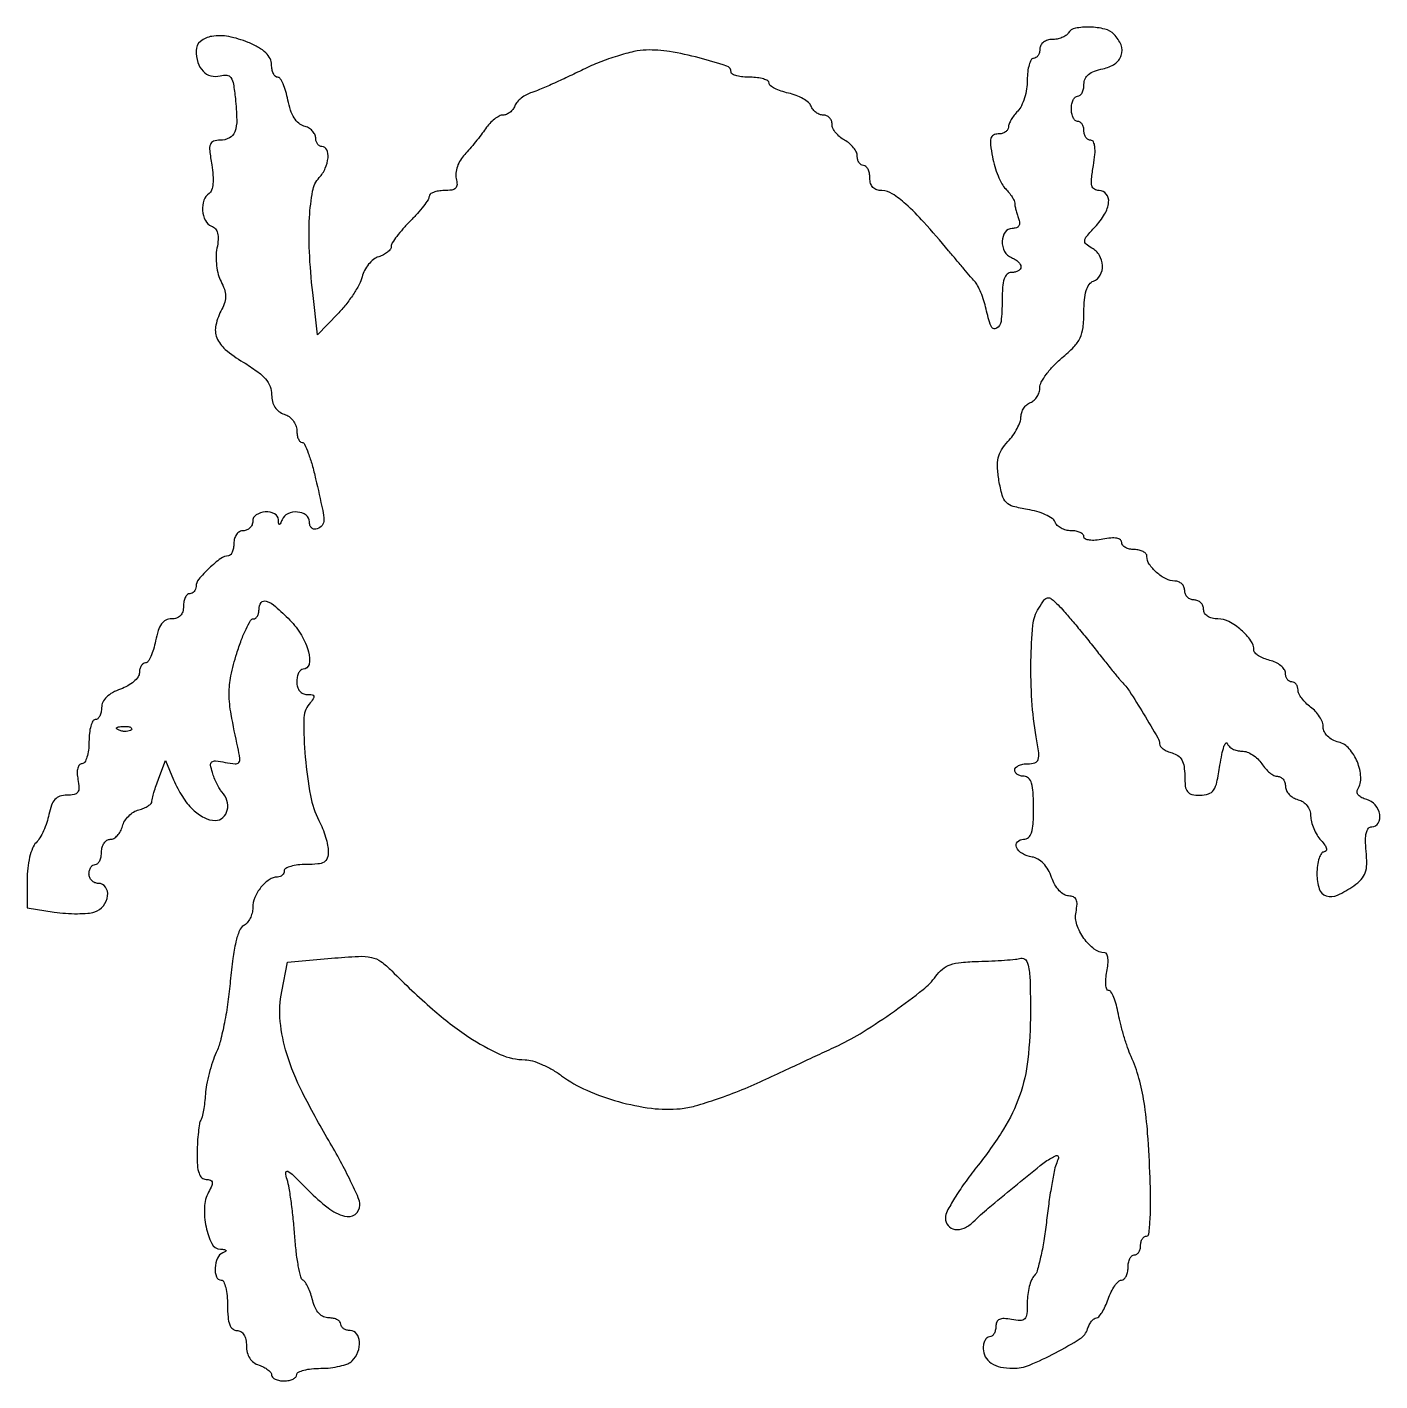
# Model space of a CAD drawing. Extents: x 0 to 215, y 0 to 215.
import ezdxf

# ---------------------------------------------------------------- set-up
doc = ezdxf.new("R2010")
doc.units = 0

msp = doc.modelspace()

# ---------------------------------------------------------------- linework, layer by layer
for points in [[(165.5, 214, -0.111412), (165.123976, 213.616444, -0.050262), (164.49335, 213.29375, -0.046318), (163.729296, 213.074077, -0.046881), (162.940983, 213, 0.075715), (162.199409, 212.887055, 0.089148), (161.570164, 212.559375, 0.100726), (161.149516, 212.07204, 0.128528), (161, 211.5, -0.064853), (160.925306, 210.926543, -0.082425), (160.70625, 210.440625, -0.098894), (160.381354, 210.115568, -0.148195), (160, 210, 0.274741), (159.614514, 209.770889, 0.053677), (159.29375, 208.992857, 0.043384), (159.072568, 207.885133, 0.027599), (159, 206.571429, -0.038834), (158.889337, 205.148734, -0.035061), (158.559375, 203.709375, -0.036842), (158.076113, 202.460046, -0.085875), (157.5, 201.642857, 0.032161), (156.925966, 200.989814, 0.032192), (156.440625, 200.26875, 0.03396), (156.10227, 199.586132, 0.098387), (156, 199.071429, -0.148555), (155.875863, 198.662834, -0.098839), (155.526683, 198.314732, -0.082301), (155.004719, 198.080019, -0.064678), (154.388709, 198, 0.125138), (153.624742, 197.805756, 0.208839), (153.224133, 197.29072, 0.093477), (153.160747, 196.284353, 0.015485), (153.46098, 194.3563, 0.027193), (153.827691, 192.856605, 0.02508), (154.363142, 191.363542, 0.025923), (154.976088, 190.082643, 0.071934), (155.572271, 189.284872, -0.026965), (156.118713, 188.676082, -0.029263), (156.580605, 188.027795, -0.030534), (156.906305, 187.430888, -0.110052), (157, 187.010359, 0.046489), (157.040195, 186.578982, 0.014776), (157.178303, 185.947668, 0.014608), (157.374634, 185.249508, 0.015767), (157.606989, 184.581787, -0.067159), (157.769113, 183.896449, -0.16701), (157.651801, 183.40165, -0.176865), (157.262395, 183.101342, -0.076855), (156.606989, 183, 0.244983), (155.494783, 182.420263, 0.147743), (155.021084, 180.973538, 0.126851), (155.402478, 179.339437, 0.182678), (156.5, 178.361626, -0.048303), (157.073796, 178.075237, -0.053891), (157.559375, 177.692784, -0.061199), (157.891374, 177.276919, -0.13875), (158, 176.893011, -0.164455), (157.884842, 176.552359, -0.095748), (157.559375, 176.262322, -0.076852), (157.073715, 176.066322, -0.057609), (156.5, 176, 0.188641), (155.803001, 175.727332, 0.12648), (155.333333, 175, 0.063857), (155.072487, 173.673807, 0.016668), (155, 171.5, -0.024122), (154.841421, 168.214923, -0.255235), (154.113791, 167.142787, -0.45048), (153.250804, 167.479273, -0.034091), (152.457533, 170.193351, 0.022584), (152.106098, 171.507208, 0.021121), (151.630812, 172.814288, 0.021638), (151.109867, 173.937516, 0.064778), (150.628078, 174.63141, -0.005934), (150.008481, 175.331589, -0.001269), (148.950123, 176.562882, -0.001326), (147.731282, 177.995859, -0.001263), (146.5, 179.458744, 0.008289), (142.555495, 184.013717, 0.026645), (139.725194, 186.854479, 0.039625), (137.562742, 188.514674, 0.144889), (135.923077, 189, -0.07853), (135.096519, 189.130625, -0.123504), (134.490385, 189.51, -0.120178), (134.124523, 190.139346, -0.071967), (134, 191, 0.048028), (133.926307, 191.765418, 0.068025), (133.70625, 192.4125, 0.088204), (133.381882, 192.848523, 0.191087), (133, 193, -0.14491), (132.618655, 193.112892, -0.099365), (132.29375, 193.43029, -0.083557), (132.074788, 193.904866, -0.066486), (132, 194.464816, 0.112104), (131.854925, 195.103741, 0.055403), (131.4125, 195.813763, 0.050946), (130.764994, 196.481872, 0.052011), (130, 197, -0.052011), (129.235006, 197.518128, -0.050946), (128.5875, 198.186237, -0.055403), (128.145075, 198.896259, -0.112104), (128, 199.535184, 0.09402), (127.893921, 200.094327, 0.096624), (127.590803, 200.56971, 0.099034), (127.138515, 200.887911, 0.104294), (126.606989, 201, -0.090889), (126.034143, 201.104999, -0.066683), (125.46472, 201.412926, -0.0653), (124.984909, 201.868335, -0.078828), (124.674558, 202.405704, 0.127386), (124.255568, 202.99283, 0.04368), (123.392495, 203.596397, 0.040032), (122.281216, 204.123569, 0.036696), (121.06757, 204.485159, -0.026914), (119.892639, 204.810355, -0.038887), (118.901099, 205.231406, -0.044069), (118.19655, 205.680405, -0.232912), (118, 206.079455, 0.267362), (117.7959, 206.433862, 0.057077), (117.11875, 206.72959, 0.045408), (116.149407, 206.933133, 0.029063), (115, 207, -0.02461), (113.850344, 207.05662, -0.039139), (112.88125, 207.22962, -0.046379), (112.191718, 207.479434, -0.290404), (112, 207.781685, 0.32498), (111.269145, 208.787389, 0.014315), (106.877484, 210.075525, 0.023082), (102.203487, 211.074329, 0.048424), (98.5, 211.325068, 0.048571), (96.546464, 211.077143, 0.018931), (93.914032, 210.37359, 0.018494), (91.095567, 209.389258, 0.021529), (88.5, 208.242465, -0.004709), (86.044667, 207.057403, -0.005082), (83.628699, 205.949129, -0.004809), (81.537988, 205.039678, -0.024234), (80.342381, 204.600223, 0.048305), (79.475376, 204.233345, 0.042434), (78.65377, 203.693103, 0.044719), (77.9939, 203.071113, 0.090031), (77.623766, 202.461933, -0.07176), (77.311378, 201.903041, -0.063768), (76.842566, 201.429443, -0.066852), (76.2951, 201.108962, -0.099351), (75.752144, 201, 0.122089), (75.146236, 200.849812, 0.043894), (74.394479, 200.364046, 0.040338), (73.630338, 199.663446, 0.037865), (72.970759, 198.835049, -0.013254), (72.2746, 197.866558, -0.007705), (71.390815, 196.739848, -0.007698), (70.469735, 195.637289, -0.012873), (69.657546, 194.742595, 0.055093), (68.97899, 193.855107, 0.051471), (68.492291, 192.820864, 0.054817), (68.253165, 191.787795, 0.093703), (68.313926, 190.907546, -0.061123), (68.440714, 189.964782, -0.201926), (68.209112, 189.396352, -0.161319), (67.59231, 189.086509, -0.036425), (66.40638, 189, 0.036524), (65.484789, 188.93259, 0.05512), (64.706874, 188.728846, 0.072232), (64.174392, 188.430649, 0.233111), (64, 188.076923, -0.147809), (63.843512, 187.559131, -0.016466), (63.11875, 186.54375, -0.018893), (62.148928, 185.370189, -0.014248), (61, 184.153846, 0.015559), (59.851171, 182.931205, 0.020205), (58.88125, 181.738545, 0.018299), (58.163017, 180.701585, 0.143261), (58, 180.144311, -0.16097), (57.857023, 179.711707, -0.06106), (57.413183, 179.245078, -0.052329), (56.766707, 178.817921, -0.043026), (56.002324, 178.500738, 0.090239), (55.190388, 178.07045, 0.053216), (54.402773, 177.301138, 0.05095), (53.756181, 176.333365, 0.060397), (53.362291, 175.307346, -0.06116), (52.895035, 174.095729, -0.022844), (51.962536, 172.525588, -0.022229), (50.77926, 170.889151, -0.025069), (49.4992, 169.431519), (46.278466, 166.115046), (45.527046, 172.807523, -0.015508), (45.000386, 179.311657, -0.026648), (45.019407, 184.747851, -0.030074), (45.509582, 188.921418, -0.140545), (46.565251, 191.072102, 0.079401), (47.522864, 192.543036, 0.082847), (47.956408, 194.217787, 0.122286), (47.755848, 195.49825, 0.301701), (47, 196, -0.137184), (46.618661, 196.106634, -0.100221), (46.29375, 196.406365, -0.086212), (46.07502, 196.854683, -0.070596), (46, 197.383369, 0.121688), (45.860359, 197.948641, 0.074966), (45.452304, 198.503599, 0.067753), (44.848273, 198.964527, 0.06528), (44.135502, 199.254315, -0.117489), (43.29746, 199.700976, -0.073492), (42.577388, 200.555033, -0.058132), (41.999929, 201.789206, -0.034026), (41.590189, 203.370946, 0.023892), (41.259935, 204.761232, 0.035619), (40.828924, 205.933965, 0.039051), (40.36659, 206.777308, 0.253016), (39.954687, 207, -0.197318), (39.589973, 207.14976, -0.0861), (39.280439, 207.583558, -0.066032), (39.070244, 208.226205, -0.046092), (39, 208.98658, 0.119532), (38.763422, 209.962041, 0.08409), (38.082976, 210.86901, 0.06178), (36.928305, 211.721474, 0.029201), (35.261615, 212.535157, 0.051886), (32.192096, 213.458167, 0.086535), (29.501195, 213.500638, 0.133057), (27.700154, 212.693277, 0.227209), (27.015313, 211.230948, 0.071513), (27.303442, 209.345324, 0.116721), (28.112926, 207.953581, 0.140986), (29.334854, 207.235208, 0.127466), (30.803873, 207.238461, -0.087473), (31.878098, 207.325963, -0.22452), (32.532307, 206.938297, -0.108568), (32.935296, 205.923017, -0.014592), (33.240385, 203.631859, -0.019121), (33.461655, 200.230447, -0.094945), (33.152881, 198.34823, -0.186288), (32.290144, 197.365117, -0.121129), (30.805113, 197, 0.079513), (29.767934, 196.834012, 0.235801), (29.270332, 196.341233, 0.111093), (29.164048, 195.340877, 0.012985), (29.482662, 193.102625, -0.022983), (29.684854, 191.445449, -0.041424), (29.674806, 190.077922, -0.052696), (29.474248, 189.064853, -0.181062), (29.070559, 188.543608, 0.177116), (28.240461, 187.488545, 0.097983), (28.040575, 185.840346, 0.099142), (28.482913, 184.256207, 0.185706), (29.456909, 183.378162, -0.124776), (30.076851, 182.940543, -0.117528), (30.430471, 182.251012, -0.079325), (30.512598, 181.246372, -0.03017), (30.319945, 179.849725, 0.046498), (30.182817, 178.541856, 0.033268), (30.263689, 177.072239, 0.03378), (30.532323, 175.668001, 0.058779), (30.965117, 174.565179, -0.039847), (31.49448, 173.353012, -0.075341), (31.686737, 172.306562, -0.08017), (31.555724, 171.294202, -0.050719), (31.102082, 170.190741, 0.066431), (30.146724, 167.642808, 0.153563), (30.305644, 165.627168, 0.12462), (31.646752, 163.793155, 0.037035), (34.5, 161.767337, -0.020308), (36.675339, 160.329709, -0.057687), (38.015627, 159.106302, -0.083984), (38.746194, 157.909718, -0.095428), (39, 156.592006, 0.060035), (39.131023, 155.504717, 0.083768), (39.518063, 154.606849, 0.0903), (40.150879, 153.933336, 0.082461), (41, 153.5, -0.081113), (41.764378, 153.112489, -0.069591), (42.4125, 152.483985, -0.071315), (42.850007, 151.718828, -0.094537), (43, 150.932612, 0.041556), (43.061603, 150.192686, 0.061078), (43.246834, 149.567705, 0.080278), (43.518902, 149.143566, 0.213204), (43.840285, 149, -0.295703), (44.229608, 148.74769, -0.015614), (44.819404, 147.310937, -0.020441), (45.429529, 145.453845, -0.013018), (45.99348, 143.25, -0.002366), (47.113312, 138.236406, -0.045731), (47.309562, 136.656986, -0.182402), (47.033227, 135.846567, -0.133255), (46.25, 135.291667, -0.124541), (45.774255, 135.242184, -0.148234), (45.367188, 135.433073, -0.128112), (45.094441, 135.846529, -0.082263), (45, 136.416667, 0.239446), (44.465694, 137.468411, 0.139397), (43.106675, 137.970203, 0.125431), (41.579435, 137.703537, 0.193577), (40.662281, 136.75, -0.009076), (40.382013, 136.090194, -0.295955), (40.242982, 136, -0.382689), (40.135242, 136.096611, -0.011437), (40.078947, 136.75, 0.269238), (39.455392, 137.683158, 0.129957), (37.996936, 137.97463, 0.126199), (36.556414, 137.509561, 0.257325), (36, 136.5, -0.099038), (35.885486, 135.927543, -0.097945), (35.559375, 135.440625, -0.097945), (35.072457, 135.114514, -0.099038), (34.5, 135, 0.130775), (33.924246, 134.846791, 0.10214), (33.4375, 134.416667, 0.08892), (33.111864, 133.769411, 0.072314), (33, 133, -0.040441), (32.93796, 132.234221, -0.059801), (32.751197, 131.5875, -0.078645), (32.477074, 131.147891, -0.217397), (32.15301, 131, 0.161438), (30.932686, 130.595444, 0.029175), (29.077659, 129.037539, 0.028595), (27.418752, 127.280676, 0.176693), (27, 126.132705, -0.087025), (26.924148, 125.700197, -0.094286), (26.70625, 125.332732, -0.100182), (26.381472, 125.086938, -0.112508), (26, 125, 0.191087), (25.618118, 124.848523, 0.088204), (25.29375, 124.4125, 0.068025), (25.073693, 123.765418, 0.048028), (25, 123, -0.071867), (24.876507, 122.145262, -0.117996), (24.513911, 121.514731, -0.122708), (23.917129, 121.132369, -0.081585), (23.111291, 121, 0.114939), (22.203339, 120.788488, 0.121665), (21.504273, 120.199809, 0.081963), (20.974649, 119.144685, 0.029059), (20.565978, 117.5, -0.02478), (20.244969, 116.159217, -0.036741), (19.821812, 115.028125, -0.040853), (19.365354, 114.217999, -0.248969), (18.954687, 114, 0.159662), (18.590549, 113.880681, 0.096807), (18.280439, 113.544094, 0.078485), (18.071017, 113.041517, 0.059612), (18, 112.44798, -0.156016), (17.785692, 111.777884, -0.059582), (17.11875, 111.044661, -0.051507), (16.147871, 110.365007, -0.043127), (15, 109.850155, 0.041666), (13.725783, 109.283093, 0.068773), (12.781734, 108.581199, 0.0852), (12.20195, 107.776164, 0.114031), (12, 106.902175, -0.050599), (11.926153, 106.174314, -0.070562), (11.70625, 105.558764, -0.090674), (11.381728, 105.144792, -0.183282), (11, 105, 0.277684), (10.614308, 104.767902, 0.052312), (10.29375, 103.971875, 0.042582), (10.072542, 102.841111, 0.027026), (10, 101.5, -0.03024), (9.918829, 100.159108, -0.047008), (9.672005, 99.028125, -0.059716), (9.312905, 98.241194, -0.261583), (8.883423, 98, 0.222095), (8.477964, 97.810555, 0.112088), (8.215051, 97.297256, 0.072403), (8.130452, 96.498847, 0.037491), (8.244751, 95.5, -0.033335), (8.407012, 94.1792, -0.168718), (8.205811, 93.476051, -0.195156), (7.633832, 93.107535, -0.046754), (6.486328, 93, 0.075751), (5.382689, 92.831832, 0.130364), (4.600778, 92.339769, 0.102687), (4.048174, 91.428627, 0.035797), (3.638393, 89.941964, -0.031257), (3.299186, 88.666281, -0.026143), (2.786365, 87.362147, -0.026945), (2.188964, 86.216896, -0.062761), (1.596726, 85.453869, 0.10286), (1.033173, 84.594452, 0.034348), (0.576875, 83.153783, 0.031774), (0.269427, 81.410178, 0.027759), (0.166667, 79.560681), (0.166667, 75.097553), (4.484571, 74.450043, 0.019619), (6.291674, 74.251158, 0.018323), (8.150603, 74.188412, 0.018657), (9.804392, 74.254948, 0.057516), (10.901238, 74.468654, 0.149371), (12.281622, 75.42091, 0.135569), (12.95908, 77.019361, 0.185287), (12.626872, 78.406636, 0.247192), (11.5, 79, -0.099038), (10.927543, 79.114514, -0.097945), (10.440625, 79.440625, -0.097945), (10.114514, 79.927543, -0.099038), (10, 80.5, -0.064853), (10.074694, 81.073457, -0.082425), (10.29375, 81.559375, -0.098894), (10.618646, 81.884432, -0.148195), (11, 82, 0.191087), (11.381882, 82.151477, 0.088204), (11.70625, 82.5875, 0.068025), (11.926307, 83.234582, 0.048028), (12, 84, -0.067406), (12.103532, 84.76449, -0.084175), (12.406365, 85.4125, -0.099595), (12.855833, 85.845846, -0.143115), (13.383369, 86, 0.133221), (13.952756, 86.15445, 0.073312), (14.519708, 86.6093, 0.06455), (14.998675, 87.281075, 0.05874), (15.309156, 88.074213, -0.076712), (15.670405, 88.907877, -0.055901), (16.301539, 89.698461, -0.055901), (17.092123, 90.329595, -0.076712), (17.925787, 90.690844, 0.034712), (18.719854, 90.958557, 0.046536), (19.3907, 91.314294, 0.054872), (19.857122, 91.699418, 0.195159), (20, 92.051532, -0.06274), (20.059925, 92.527212, -0.009425), (20.316559, 93.45637, -0.010459), (20.665049, 94.547108, -0.008859), (21.077648, 95.6849), (22.155296, 98.5), (23.442526, 95.45655, 0.040007), (24.834032, 92.784407, 0.059694), (26.487373, 90.737033, 0.072691), (28.275159, 89.441455, 0.12108), (30.071429, 89, 0.183632), (31.267231, 89.454503, 0.156112), (31.959228, 90.623098, 0.129505), (31.90896, 92.161505, 0.115818), (31.112395, 93.55, -0.052514), (30.727209, 94.060359, -0.020022), (30.298323, 94.842538, -0.019567), (29.89665, 95.736256, -0.022688), (29.58751, 96.616085, -0.034162), (29.320609, 97.786403, -0.27081), (29.515121, 98.283459, -0.19802), (30.106436, 98.452135, -0.018946), (31.619244, 98.221956, 0.021719), (33.220515, 97.987392, 0.247454), (33.794021, 98.218549, 0.21736), (33.970944, 98.84697, 0.016899), (33.637369, 100.605871, -0.010317), (32.568981, 105.860557, -0.042042), (32.257044, 109.102609, -0.054037), (32.530121, 111.935973, -0.025178), (33.460172, 115.512684, -0.014084), (34.187287, 117.615537, -0.021578), (34.94555, 119.388101, -0.017372), (35.655959, 120.745663, -0.269758), (36.093072, 121, 0.162179), (36.439013, 121.11524, 0.096264), (36.73359, 121.440625, 0.077626), (36.932593, 121.926319, 0.058548), (37, 122.5, -0.160025), (37.354742, 123.580011, -0.328436), (38.160593, 123.830529, -0.098798), (39.600412, 122.986477, -0.017376), (41.881343, 120.810162, -0.058735), (43.730777, 118.411288, -0.068746), (44.854932, 115.768415, -0.111746), (44.939002, 113.783359, -0.362355), (44, 113, 0.191087), (43.618118, 112.848523, 0.088204), (43.29375, 112.4125, 0.068025), (43.073693, 111.765418, 0.048028), (43, 111, 0.071811), (43.115575, 110.199427, 0.099021), (43.452806, 109.558177, 0.11138), (43.974991, 109.146674, 0.111853), (44.622445, 109, -0.035149), (45.441058, 108.942382, -0.309075), (45.695429, 108.71009, -0.214664), (45.617366, 108.307868, -0.019532), (44.980976, 107.477077, 0.175397), (44.093258, 105.010472, 0.020219), (44.345954, 99.03057, 0.024826), (45.156206, 92.942323, 0.07396), (46.514138, 88.972659, -0.025162), (47.082979, 87.722238, -0.020878), (47.563528, 86.341276, -0.02138), (47.897171, 85.036651, -0.051951), (48, 84.04966, -0.082765), (47.827142, 83.012539, -0.179572), (47.3231, 82.396404, -0.110552), (46.341103, 82.082313, -0.022343), (44.5, 82, 0.027026), (43.158889, 81.927458, 0.042582), (42.028125, 81.70625, 0.052312), (41.232098, 81.385692, 0.277684), (41, 81, -0.106313), (40.917947, 80.618459, -0.099376), (40.685268, 80.29375, -0.096076), (40.337584, 80.076077, -0.09221), (39.928571, 80, 0.152239), (38.617635, 79.591379, 0.072267), (37.308389, 78.375115, 0.068816), (36.332635, 76.749156, 0.101114), (36, 75.121119, -0.063776), (35.893321, 74.288167, -0.053919), (35.578175, 73.4572, -0.05625), (35.113617, 72.752157, -0.091655), (34.563998, 72.295753, 0.174272), (33.885136, 71.514698, 0.033506), (33.315672, 69.696015, 0.026665), (32.830076, 67.074295, 0.011109), (32.443531, 63.496063, -0.013785), (32.068396, 60.189273, -0.01327), (31.507905, 56.865677, -0.013315), (30.858659, 53.965528, -0.046094), (30.219585, 52.15305, 0.026307), (29.615278, 50.633487, 0.017261), (29.074018, 48.828849, 0.017377), (28.667743, 47.029961, 0.031693), (28.481604, 45.536594, -0.013235), (28.366636, 44.220081, -0.015081), (28.185412, 42.967964, -0.014341), (27.970145, 41.919897, -0.077642), (27.752035, 41.383544, 0.095207), (27.541918, 40.810349, 0.012309), (27.362926, 39.511103, 0.013995), (27.230341, 37.942039, 0.011266), (27.173163, 36.25, 0.018166), (27.223929, 34.226382, 0.065604), (27.470002, 32.963444, 0.126565), (27.924368, 32.262683, 0.188114), (28.597863, 32, -0.07444), (29.275362, 31.898572, -0.276783), (29.552524, 31.591062, -0.150331), (29.493429, 31.029965, -0.022012), (28.9925, 29.985986, 0.113196), (28.330281, 27.555094, 0.061036), (28.583941, 24.445303, 0.065571), (29.500344, 21.806606, 0.270696), (30.861291, 20.921053, -0.018816), (31.524873, 20.863999, -0.218274), (31.741281, 20.730364, -0.431425), (31.701874, 20.559609, -0.036481), (31.25, 20.337719, 0.197458), (30.39622, 19.504137, 0.087698), (30.026947, 17.944716, 0.1038), (30.240009, 16.528152, 0.313354), (31, 16, -0.295869), (31.387127, 15.748945, -0.04382), (31.70625, 14.825, -0.037669), (31.92761, 13.532944, -0.023598), (32, 12, 0.020272), (32.076585, 10.111825, 0.069535), (32.34375, 8.916667, 0.128937), (32.815157, 8.249641, 0.176579), (33.5, 8, -0.139121), (34.115124, 7.825469, -0.116855), (34.595845, 7.344565, -0.088745), (34.899811, 6.573533, -0.049666), (35, 5.567388, 0.061248), (35.131908, 4.494594, 0.08347), (35.520776, 3.602911, 0.089468), (36.154187, 2.931461, 0.082373), (37, 2.5, -0.039709), (37.765398, 2.188321, -0.0497), (38.4125, 1.777735, -0.058089), (38.858844, 1.335507, -0.170109), (39, 0.932612, 0.202082), (39.150174, 0.576219, 0.08442), (39.5875, 0.273955, 0.064527), (40.234421, 0.068541, 0.044675), (41, 0, 0.048028), (41.765418, 0.073693, 0.068025), (42.4125, 0.29375, 0.088204), (42.848523, 0.618118, 0.191087), (43, 1, -0.289071), (43.243862, 1.386557, -0.047003), (44.11625, 1.70625, -0.039498), (45.343786, 1.927556, -0.024859), (46.8, 2, 0.02863), (48.342733, 2.088408, 0.030274), (49.83625, 2.3525, 0.031761), (51.084376, 2.737286, 0.106108), (51.8, 3.2, 0.105375), (52.706436, 4.597428, 0.107376), (52.95621, 6.233314, 0.144593), (52.494996, 7.498333, 0.237835), (51.5, 8, -0.064853), (50.926543, 8.074694, -0.082425), (50.440625, 8.29375, -0.098894), (50.115568, 8.618646, -0.148195), (50, 9, 0.182421), (49.855941, 9.381713, 0.090935), (49.444345, 9.70625, 0.070845), (48.832206, 9.926135, 0.050894), (48.108408, 10, -0.106119), (47.255014, 10.183186, -0.098493), (46.525708, 10.703015, -0.080685), (45.945018, 11.562506, -0.046847), (45.529124, 12.739983, 0.022827), (45.202637, 13.827905, 0.026201), (44.790664, 14.831322, 0.026673), (44.35725, 15.633599, 0.117683), (43.980911, 16.011798, -0.19801), (43.621622, 16.508465, -0.012774), (43.242291, 18.29037, -0.017086), (42.908078, 20.501219, -0.0118), (42.67485, 23.021814, 0.008289), (42.447245, 25.685336, 0.008368), (42.132049, 28.331408, 0.008213), (41.781294, 30.625464, 0.033276), (41.452669, 32, -0.060893), (41.25702, 33.077808, -0.581214), (41.568462, 33.279967, -0.075349), (42.465519, 32.629132, -0.004482), (44.836903, 30.25, 0.034959), (47.957511, 27.479133, 0.094934), (50.587118, 26.153578, 0.230303), (52.247228, 26.44727, 0.240213), (53, 27.923745, 0.102637), (52.758801, 29.086371, 0.00986), (51.550908, 31.728227, 0.012223), (49.956166, 34.844496, 0.009355), (48.06692, 38.173745, -0.017511), (43.891627, 45.819335, -0.039873), (41.421941, 51.911805, -0.052748), (40.371959, 57.090967, -0.071518), (40.601484, 61.85215), (41.5, 66.5), (48.5, 67.112063, -0.008792), (52.80359, 67.412221, -0.064542), (54.856077, 67.254165, -0.10545), (56.35579, 66.591824, -0.041298), (58.082426, 65.112063, 0.017982), (64.559017, 59.015974, 0.032891), (70.316049, 54.608257, 0.04099), (75.28555, 51.856289, 0.106348), (79.265882, 51, -0.075907), (80.403983, 50.826219, -0.027717), (81.93419, 50.252922, -0.02672), (83.564773, 49.430145, -0.028831), (85.05572, 48.456757, 0.055577), (89.045236, 46.145987, 0.035802), (94.08397, 44.3501, 0.035839), (99.317319, 43.293826, 0.056446), (103.89548, 43.226335, 0.045017), (106.260222, 43.67623, 0.0132), (109.791172, 44.785434, 0.013143), (113.716504, 46.24978, 0.013751), (117.5, 47.898008, -0.00006), (121.129047, 49.598625, -0.000069), (124.590625, 51.219672, -0.000062), (127.524595, 52.592702, -0.000405), (129, 53.281479, 0.031353), (132.951111, 55.433033, 0.013903), (137.889344, 58.733267, 0.011753), (142.464634, 62.142934, 0.074118), (144.460561, 64.247624, -0.069053), (145.514247, 65.381401, -0.0876), (146.760296, 66.077336, -0.060609), (148.51013, 66.456767, -0.017635), (151.268929, 66.61473, 0.006112), (153.381658, 66.686914, 0.006942), (155.403998, 66.808932, 0.00637), (157.117077, 66.95815, 0.037965), (158, 67.11473, -0.308516), (158.755827, 66.841321, -0.113689), (159.219035, 65.742047, -0.037793), (159.44799, 63.385234, -0.005323), (159.5, 58.5, -0.027865), (159.082979, 51.023032, -0.056021), (157.775702, 45.267859, -0.056341), (155.229308, 39.967315, -0.028494), (150.934838, 33.918483, 0.013644), (149.04514, 31.417532, 0.017406), (147.449609, 29.008459, 0.015457), (146.264873, 26.935685, 0.122695), (146, 25.872541, 0.171439), (146.425657, 24.667606, 0.190201), (147.495073, 24.061347, 0.140265), (148.974129, 24.268109, 0.089164), (150.423424, 25.25, -0.017503), (152.804177, 27.416503, -0.004213), (156.902761, 30.833033, -0.003124), (161.070421, 34.204738, -0.036382), (162.797648, 35.389528, -0.025786), (163.574953, 35.791182, -0.344306), (163.867642, 35.720236, -0.247856), (163.932394, 35.372075, -0.016832), (163.589581, 34.389528, 0.043876), (163.258162, 33.24415, 0.006641), (162.829153, 30.895699, 0.007401), (162.399485, 28.101974, 0.006341), (162.028074, 25.149023, -0.012107), (161.629921, 22.25353, -0.015896), (161.119029, 19.634558, -0.013397), (160.571955, 17.503029, -0.127528), (160.099023, 16.699023, 0.100074), (159.675819, 16.061335, 0.033505), (159.322838, 14.994198, 0.031781), (159.081031, 13.729525, 0.031356), (159, 12.438672, -0.021026), (158.923791, 10.627234, -0.168039), (158.590091, 9.874045, -0.218018), (157.912593, 9.594406, -0.037772), (156.5, 9.755249, 0.033343), (155.307261, 9.901758, 0.121329), (154.562712, 9.761718, 0.186522), (154.148514, 9.338475, 0.101798), (154, 8.616577, -0.059964), (153.925592, 7.998366, -0.078765), (153.70625, 7.47487, -0.096977), (153.381414, 7.124309, -0.158846), (153, 7, 0.182536), (152.618285, 6.855843, 0.0909), (152.29375, 6.443928, 0.070807), (152.073863, 5.831332, 0.050854), (152, 5.106989, 0.130882), (152.337721, 3.838921, 0.116811), (153.271807, 2.842534, 0.092195), (154.761974, 2.210357, 0.054391), (156.690007, 2, 0.098253), (159.348161, 2.527434, 0.023055), (163.476872, 4.460345, 0.019411), (167.394865, 6.718092, 0.177292), (168.579211, 8.249572, -0.04061), (168.85339, 8.919429, -0.050435), (169.216797, 9.485812, -0.058946), (169.609756, 9.875946, -0.167551), (169.969563, 10, 0.22174), (170.356527, 10.180486, 0.034518), (170.866336, 10.88125, 0.032918), (171.388713, 11.850946, 0.023226), (171.850155, 13, -0.029269), (172.327637, 14.148676, -0.039463), (172.897786, 15.11875, -0.044284), (173.473476, 15.803971, -0.198429), (173.94798, 16, 0.183196), (174.349565, 16.152246, 0.090701), (174.690969, 16.5875, 0.070591), (174.922309, 17.234708, 0.050629), (175, 18, -0.048028), (175.073693, 18.765418, -0.068025), (175.29375, 19.4125, -0.088204), (175.618118, 19.848523, -0.191087), (176, 20, 0.148195), (176.381354, 20.115568, 0.098894), (176.70625, 20.440625, 0.082425), (176.925306, 20.926543, 0.064853), (177, 21.5, -0.060495), (177.069656, 22.073611, -0.079182), (177.274873, 22.559375, -0.097226), (177.578842, 22.884622, -0.157626), (177.935737, 23, 0.383342), (178.309522, 23.335941, 0.011277), (178.502087, 25.623331, 0.016529), (178.586032, 28.580458, 0.008738), (178.504733, 32.25, 0.007744), (178.116842, 39.280734, 0.021078), (177.555978, 44.233932, 0.028941), (176.724395, 48.083181, 0.036901), (175.49879, 51.5, -0.020709), (174.937846, 52.917753, -0.010896), (174.353364, 54.720312, -0.010822), (173.834119, 56.595599, -0.016365), (173.471535, 58.25, 0.02092), (173.142888, 59.686843, 0.031769), (172.7276, 60.898438, 0.032845), (172.289937, 61.783151, 0.267557), (171.913709, 62, -0.320303), (171.62307, 62.20747, -0.060877), (171.479965, 62.88125, -0.045032), (171.482217, 63.849892, -0.026273), (171.65, 65, 0.028543), (171.812441, 66.150005, 0.048772), (171.798671, 67.11875, 0.067934), (171.630121, 67.786253, 0.305997), (171.313561, 68, -0.16524), (169.632857, 68.57103, -0.074405), (167.995532, 70.268995, -0.072328), (166.880598, 72.440839, -0.130421), (166.740607, 74.423404, 0.031047), (166.900811, 75.679981, 0.123859), (166.761565, 76.437754, 0.192699), (166.326244, 76.853061, 0.095575), (165.564558, 77, -0.141941), (164.838353, 77.210395, -0.066395), (164.080697, 77.844157, -0.056472), (163.392123, 78.790969, -0.045164), (162.870879, 79.940553, 0.047927), (162.307867, 81.164265, 0.059557), (161.554275, 82.163917, 0.067199), (160.67793, 82.860581, 0.09801), (159.751226, 83.190553, -0.094836), (158.222607, 83.724041, -0.151758), (157.293212, 84.732366, -0.315901), (157.43951, 85.592414, -0.200198), (158.416667, 86, 0.18163), (159.177779, 86.285914, 0.13721), (159.670833, 87.039474, 0.063245), (159.931628, 88.469776, 0.013509), (160, 91, 0.014068), (159.930757, 93.460489, 0.058865), (159.675, 94.916667, 0.122766), (159.20701, 95.704941, 0.200296), (158.5, 96, -0.064853), (157.926543, 96.074694, -0.082425), (157.440625, 96.29375, -0.098894), (157.115568, 96.618646, -0.148195), (157, 97, -0.19785), (157.157331, 97.382038, -0.085915), (157.61332, 97.70625, -0.065863), (158.288735, 97.926432, -0.045931), (159.087898, 98, 0.072762), (160.217223, 98.165218, 0.248547), (160.729328, 98.669553, 0.109823), (160.820355, 99.712572, 0.010515), (160.429733, 102.25, -0.027019), (159.735077, 108.023194, -0.021099), (159.586449, 114.338126, -0.018467), (159.900669, 119.984777, -0.115661), (160.811524, 122.707656, -0.019158), (161.686774, 124.010844, -0.197647), (162.227432, 124.342916, -0.215411), (162.818563, 124.183249, -0.023063), (163.899401, 123.207656, -0.018148), (164.81091, 122.237267, -0.004175), (166.274339, 120.532874, -0.004309), (167.928002, 118.539468, -0.004194), (169.562136, 116.5, 0.001325), (171.107819, 114.548076, 0.001884), (172.492877, 112.821875, 0.001049), (173.671657, 111.370284, 0.027637), (174.009359, 111, -0.055621), (175.217225, 109.517118, -0.006634), (177.466537, 105.922614, -0.00384), (179.730407, 102.130453, -0.133414), (180, 101.138072, 0.178705), (180.141918, 100.753681, 0.060935), (180.5875, 100.345416, 0.051287), (181.234554, 99.977067, 0.039835), (182, 99.710251, -0.086845), (182.927062, 99.286165, -0.116362), (183.546112, 98.603855, -0.090272), (183.892253, 97.576866, -0.036274), (184, 96.09362, 0.02812), (184.093833, 94.42647, 0.139679), (184.447077, 93.567135, 0.176454), (185.150146, 93.132285, 0.051195), (186.438727, 93, 0.075987), (187.775927, 93.204399, 0.171816), (188.58407, 93.810723, 0.094951), (189.110719, 95.065163, 0.01444), (189.597253, 97.75, -0.011776), (189.903347, 99.491959, -0.029652), (190.230397, 100.7375, -0.082585), (190.516619, 101.286125, -0.602265), (190.741859, 101.25, 0.119971), (191.045909, 100.771861, 0.068538), (191.602411, 100.367188, 0.06214), (192.313571, 100.093196, 0.060982), (193.074859, 100, -0.088484), (193.897009, 99.853358, -0.052962), (194.78942, 99.4125, -0.050892), (195.612789, 98.765043, -0.061199), (196.232073, 98, 0.041443), (196.803095, 97.234793, 0.043473), (197.484158, 96.5875, 0.047568), (198.168942, 96.140779, 0.121331), (198.740547, 96, -0.125716), (199.220868, 95.877293, -0.100777), (199.630036, 95.531874, -0.090085), (199.90505, 95.01518, -0.077513), (200, 94.40638, 0.114309), (200.150168, 93.758114, 0.075597), (200.5875, 93.127252, 0.069688), (201.235545, 92.608997, 0.070024), (202, 92.289749, -0.081574), (202.801515, 91.933191, -0.082579), (203.443009, 91.340189, -0.082785), (203.856893, 90.572905, -0.082558), (204, 89.712109, 0.064658), (204.119411, 88.792557, 0.036164), (204.486153, 87.723836, 0.035424), (205.021412, 86.679642, 0.047803), (205.654988, 85.828741, -0.027832), (206.260401, 85.079949, -0.089583), (206.535452, 84.504062, -0.231882), (206.469102, 84.156856, -0.235796), (206.154988, 84, 0.251873), (205.702998, 83.756889, 0.066369), (205.332499, 82.992416, 0.049823), (205.081874, 81.867316, 0.029913), (205, 80.5, 0.07685), (205.366135, 78.131913, 0.243239), (206.464685, 77.0303, 0.185956), (208.264133, 77.135025, 0.046325), (210.870884, 78.622117, 0.053071), (212.030198, 79.632891, 0.102257), (212.664946, 80.682528, 0.082846), (212.905858, 82.046907, 0.02614), (212.816964, 84.122117, -0.019701), (212.71874, 85.884344, -0.061565), (212.844961, 87.062912, -0.11582), (213.183528, 87.745788, -0.223595), (213.723574, 88, 0.26786), (214.736819, 88.584773, 0.180063), (214.965497, 89.936224, 0.128045), (214.237408, 91.469265, 0.155465), (212.899384, 92.316061, -0.053258), (212.127417, 92.608566, -0.097007), (211.597576, 93.021495, -0.141143), (211.37929, 93.491325, -0.178891), (211.473481, 93.957091, 0.154266), (211.957326, 95.872308, 0.08194), (211.412911, 98.28219, 0.081938), (210.123205, 100.389508, 0.15425), (208.441109, 101.425425, -0.058278), (207.466215, 101.794973, -0.073248), (206.68373, 102.35951, -0.083976), (206.176401, 103.05239, -0.116638), (206, 103.798293, 0.092052), (205.855383, 104.577152, 0.047833), (205.4125, 105.464872, 0.045346), (204.765149, 106.318211, 0.05171), (204, 107, -0.038332), (203.234732, 107.646083, -0.039803), (202.5875, 108.393849, -0.043072), (202.139145, 109.128761, -0.115942), (202, 109.720759, 0.07663), (201.924656, 110.209482, 0.089631), (201.70625, 110.624223, 0.10076), (201.381366, 110.901479, 0.127083), (201, 111, -0.137971), (200.618662, 111.10727, -0.100151), (200.29375, 111.40878, -0.085943), (200.074995, 111.85975, -0.070158), (200, 112.391592, 0.15466), (199.816581, 112.970385, 0.069524), (199.265625, 113.55872, 0.059134), (198.456356, 114.067489, 0.049341), (197.5, 114.410644, -0.034312), (196.542894, 114.721989, -0.046372), (195.734375, 115.138583, -0.05478), (195.171885, 115.591502, -0.198404), (195, 116.007621, 0.156492), (194.509062, 117.537778, 0.058185), (192.972033, 119.230697, 0.057602), (191.033256, 120.563666, 0.122414), (189.277759, 121, -0.056303), (188.356824, 121.104033, -0.089584), (187.629627, 121.414635, -0.112496), (187.166947, 121.897175, -0.135913), (187, 122.5, 0.099038), (186.885486, 123.072457, 0.097945), (186.559375, 123.559375, 0.097945), (186.072457, 123.885486, 0.099038), (185.5, 124, -0.099038), (184.927543, 124.114514, -0.097945), (184.440625, 124.440625, -0.097945), (184.114514, 124.927543, -0.099038), (184, 125.5, 0.103894), (183.879773, 126.072357, 0.098961), (183.538393, 126.559375, 0.09673), (183.028401, 126.885751, 0.094386), (182.428571, 127, -0.12032), (181.033272, 127.340698, -0.061744), (179.540789, 128.366829, -0.062678), (178.379177, 129.691351, -0.149799), (178, 130.928571, 0.180377), (177.847511, 131.337512, 0.091543), (177.4125, 131.685268, 0.071518), (176.765245, 131.920813, 0.051602), (176, 132, -0.054294), (175.234886, 132.083328, -0.073991), (174.5875, 132.330469, -0.09363), (174.153047, 132.69574, -0.172937), (174, 133.125, 0.235987), (173.786022, 133.553121, 0.118186), (173.216667, 133.799583, 0.066631), (172.280771, 133.837208, 0.026134), (171, 133.65, -0.028511), (169.829405, 133.484574, -0.051981), (168.865385, 133.504327, -0.076205), (168.216192, 133.688528, -0.293575), (168, 134.025, 0.197515), (167.846886, 134.397479, 0.086032), (167.403281, 134.713594, 0.065969), (166.746142, 134.928265, 0.046032), (165.968615, 135, -0.062877), (165.152357, 135.103056, -0.060968), (164.37816, 135.405981, -0.06608), (163.760307, 135.853367, -0.111889), (163.406883, 136.382063, 0.155192), (162.948177, 136.955921, 0.040184), (161.901393, 137.538989, 0.036935), (160.539216, 138.042477, 0.030421), (159.026554, 138.379763, -0.026348), (156.76928, 138.863829, -0.132644), (155.664314, 139.507807, -0.129221), (155.018679, 140.629307, -0.024496), (154.507902, 142.953231, -0.02545), (154.258224, 145.087068, -0.072574), (154.376394, 146.574036, -0.085729), (154.896556, 147.820853, -0.045969), (155.919615, 149.144092, 0.03396), (156.71576, 150.124335, 0.032052), (157.388887, 151.221852, 0.033663), (157.856205, 152.271767, 0.088095), (158, 153.081573, -0.080206), (158.112144, 153.776178, -0.065533), (158.440625, 154.454424, -0.066586), (158.926555, 155.014229, -0.089372), (159.5, 155.361626, 0.093253), (160.073478, 155.715106, 0.066791), (160.559375, 156.293074, 0.064909), (160.88787, 156.998059, 0.076753), (161, 157.724218, -0.127459), (161.228094, 158.604454, -0.033125), (162.028125, 159.843518, -0.031478), (163.16037, 161.180998, -0.027598), (164.5, 162.42947, 0.026208), (166.388227, 164.179431, 0.080827), (167.381771, 165.601959, 0.083307), (167.857054, 167.241576, 0.028986), (168, 169.705252, -0.022105), (168.08742, 171.681698, -0.051741), (168.369082, 173.132213, -0.075361), (168.837526, 174.112908, -0.153266), (169.5, 174.638374, 0.175515), (170.588263, 175.581167, 0.139877), (170.946963, 177.103133, 0.125182), (170.45525, 178.718068, 0.129711), (169.256295, 179.876446, -0.04719), (168.326613, 180.518656, -0.260546), (168.11882, 181.067022, -0.140464), (168.436364, 181.76558, -0.01211), (169.756295, 183.240588, 0.054181), (171.280088, 185.262054, 0.106474), (171.921042, 187.160977, 0.198525), (171.552697, 188.448842, 0.228946), (170.412102, 189, -0.140056), (169.659863, 189.214928, -0.200108), (169.26187, 189.773366, -0.084385), (169.200402, 190.873368, -0.013706), (169.5, 193, 0.017705), (169.732511, 194.751726, 0.049846), (169.728741, 195.986095, 0.08943), (169.512076, 196.736606, 0.285218), (169.087898, 197, -0.136747), (168.67304, 197.115623, -0.100259), (168.31957, 197.440625, -0.086362), (168.081628, 197.926749, -0.07084), (168, 198.5, 0.064853), (167.925306, 199.073457, 0.082425), (167.70625, 199.559375, 0.098894), (167.381354, 199.884432, 0.148195), (167, 200, -0.191087), (166.618118, 200.151477, -0.088204), (166.29375, 200.5875, -0.068025), (166.073693, 201.234582, -0.048028), (166, 202, -0.048028), (166.073693, 202.765418, -0.068025), (166.29375, 203.4125, -0.088204), (166.618118, 203.848523, -0.191087), (167, 204, 0.181063), (167.381689, 204.142904, 0.091341), (167.70625, 204.550781, 0.071292), (167.926107, 205.157572, 0.051363), (168, 205.875, -0.109085), (168.191636, 206.742929, -0.112059), (168.73, 207.43975, -0.084595), (169.655584, 207.97095, -0.038727), (171, 208.35, 0.096495), (172.908244, 209.133923, 0.168986), (173.93549, 210.47458, 0.174524), (173.891506, 212.129521, 0.103684), (172.8, 213.8, 0.136805), (171.300964, 214.645354, 0.053592), (168.927089, 214.966514, 0.053676), (166.639891, 214.783471, 0.21056)], [(16.729167, 103.395833, -0.126455), (16.402231, 103.202593, -0.060344), (15.916927, 103.123424, -0.05415), (15.359369, 103.160852, -0.051402), (14.8125, 103.316886, -0.054073), (14.395823, 103.538436, -0.470617), (14.37858, 103.720685, -0.168741), (14.670344, 103.862007, -0.018894), (15.416667, 103.921053, -0.028489), (16.112848, 103.910055, -0.077125), (16.592839, 103.799335, -0.208169), (16.77538, 103.614691, -0.296942)]]:
    msp.add_lwpolyline(points, format="xyb", close=True)

doc.saveas('drawing.dxf')
